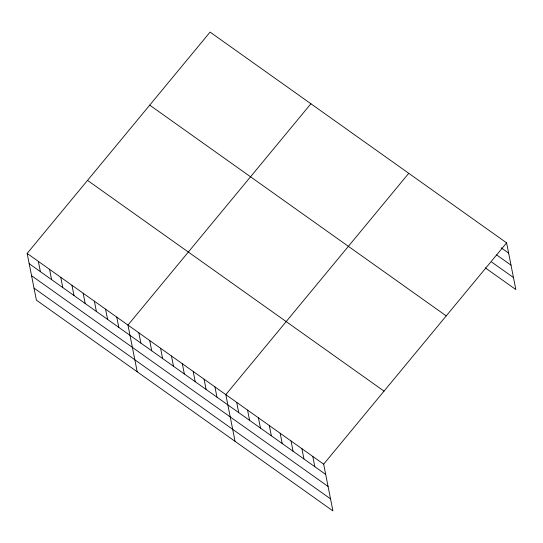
<?xml version="1.0" encoding="UTF-8"?>
<svg xmlns="http://www.w3.org/2000/svg" width="543" height="543" viewBox="0 0 543 543"><rect width="100%" height="100%" fill="white"/><g stroke="black" fill="none" stroke-linecap="round" stroke-linejoin="round"><path stroke-width="0.81" d="M27.15 253.425L323.662 464.17L332.913 510.895L36.401 300.143L27.15 253.425L210.087 32.105L506.599 242.857L515.85 289.575L485.272 267.842M310.901 103.761L127.965 325.081L137.216 371.799M408.75 173.305L225.813 394.625L235.065 441.344M323.662 464.17L506.599 242.857M501.155 247.805L508.628 253.119M496.743 255.006L511.011 265.147M491.72 262.093L513.468 277.548M149.719 105.138L446.231 315.89M87.518 180.391L384.03 391.136M29.179 263.688L325.691 474.439M31.562 275.715L328.074 486.467M34.019 288.116L330.531 498.861M312.788 456.446L314.825 466.709M301.915 448.722L303.951 458.984M291.048 440.991L293.077 451.253M280.174 433.266L282.204 443.529M269.301 425.536L271.337 435.798M258.427 417.811L260.464 428.074M247.56 410.08L249.59 420.343M236.687 402.356L238.716 412.619M214.94 386.901L216.976 397.164M204.066 379.17L206.102 389.433M193.199 371.446L195.229 381.709M182.326 363.715L184.355 373.978M171.452 355.991L173.482 366.253M160.579 348.26L162.615 358.523M149.705 340.536L151.741 350.798M138.838 332.805L140.868 343.067M116.765 317.119L118.795 327.381M105.559 309.157L107.595 319.42M94.36 301.195L96.389 311.458M83.16 293.234L85.19 303.496M71.954 285.272L73.991 295.535M60.755 277.31L62.784 287.573M49.556 269.348L51.585 279.611M38.349 261.387L40.386 271.649"/></g></svg>
